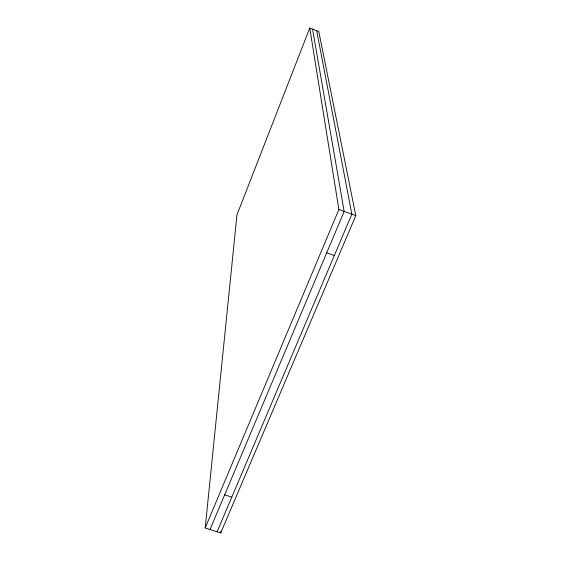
<?xml version="1.0" encoding="UTF-8"?>
<svg xmlns="http://www.w3.org/2000/svg" width="561" height="561" viewBox="0 0 561 561"><rect width="100%" height="100%" fill="white"/><g stroke="black" fill="none" stroke-linecap="round" stroke-linejoin="round"><path stroke-width="0.84" d="M220.718 532.95L355.8 215.627L318.781 31.486L309.756 28.05L236.966 214.835L205.2 527.943L220.718 532.95L220.859 531.204M205.2 527.943L338.879 209.498L309.756 28.05M210.045 529.507L344.159 211.413L312.568 29.123M217.1 531.779L351.852 214.197L316.67 30.687M224.659 494.83L231.784 497.165M326.698 252.829L334.307 255.543M338.879 209.498L355.8 215.627"/></g></svg>
